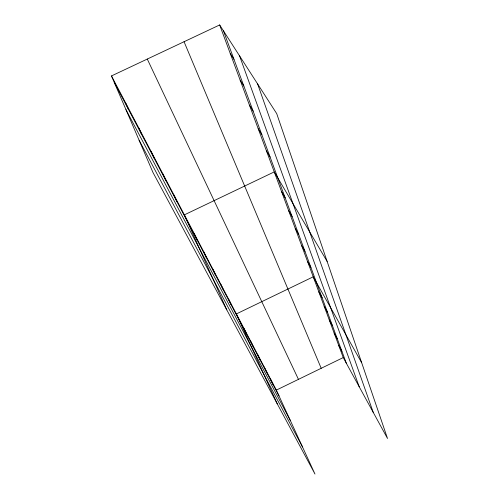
<?xml version="1.0" encoding="UTF-8"?>
<svg xmlns="http://www.w3.org/2000/svg" width="499" height="499" viewBox="0 0 499 499"><rect width="100%" height="100%" fill="white"/><g stroke="black" fill="none" stroke-linecap="round" stroke-linejoin="round"><path stroke-width="0.75" d="M276.34 390.112L343.237 357.577L219.654 24.95L111.483 75.929L152.981 172.498L314.981 474.05L276.34 390.112L111.483 75.929M219.654 24.95L276.72 113.635L387.517 438.478L343.237 357.577M230.226 53.399L233.987 59.356M240.131 80.065L243.861 86.071M249.438 105.108L253.136 111.158M258.195 128.686L261.863 134.749M266.454 150.91L270.078 156.985M327.138 261.451L274.25 171.899L184.381 214.851L226.777 309.86M281.629 191.753L285.172 197.816M288.615 210.559L292.121 216.603M295.246 228.399L298.708 234.424M301.539 245.346L304.964 251.34M307.527 261.47L310.914 267.433M361.694 362.773L313.235 276.82L236.364 313.927L277.282 403.878M318.836 291.896L322.129 297.772M324.169 306.261L327.425 312.1M329.265 319.971L332.477 325.76M334.13 333.064L337.299 338.809M338.784 345.589L341.909 351.277M139.084 140.163L302.5 446.942M125.954 109.612L290.293 420.426M114.234 82.329L279.035 395.963M147.28 59.057L298.452 379.359M270.408 378.81L273.128 384.717M264.208 366.996L266.953 372.965M257.727 354.639L260.49 360.671M250.941 341.709L253.723 347.797M243.83 328.155L246.631 334.293M228.76 299.437L231.598 305.687M220.776 284.218L223.627 290.512M212.381 268.219L215.237 274.556M203.536 251.371L206.405 257.746M194.217 233.607L197.093 240.019M173.97 195.022L176.846 201.484M162.948 174.02L165.811 180.495M151.259 151.733L154.11 158.214M138.834 128.05L141.66 134.524M125.598 102.838L128.393 109.281M184.056 41.723L321.2 368.293M223.44 30.832L346.325 363.216M239.57 55.894L359.23 386.8M257.615 83.951L373.221 412.355"/></g></svg>
